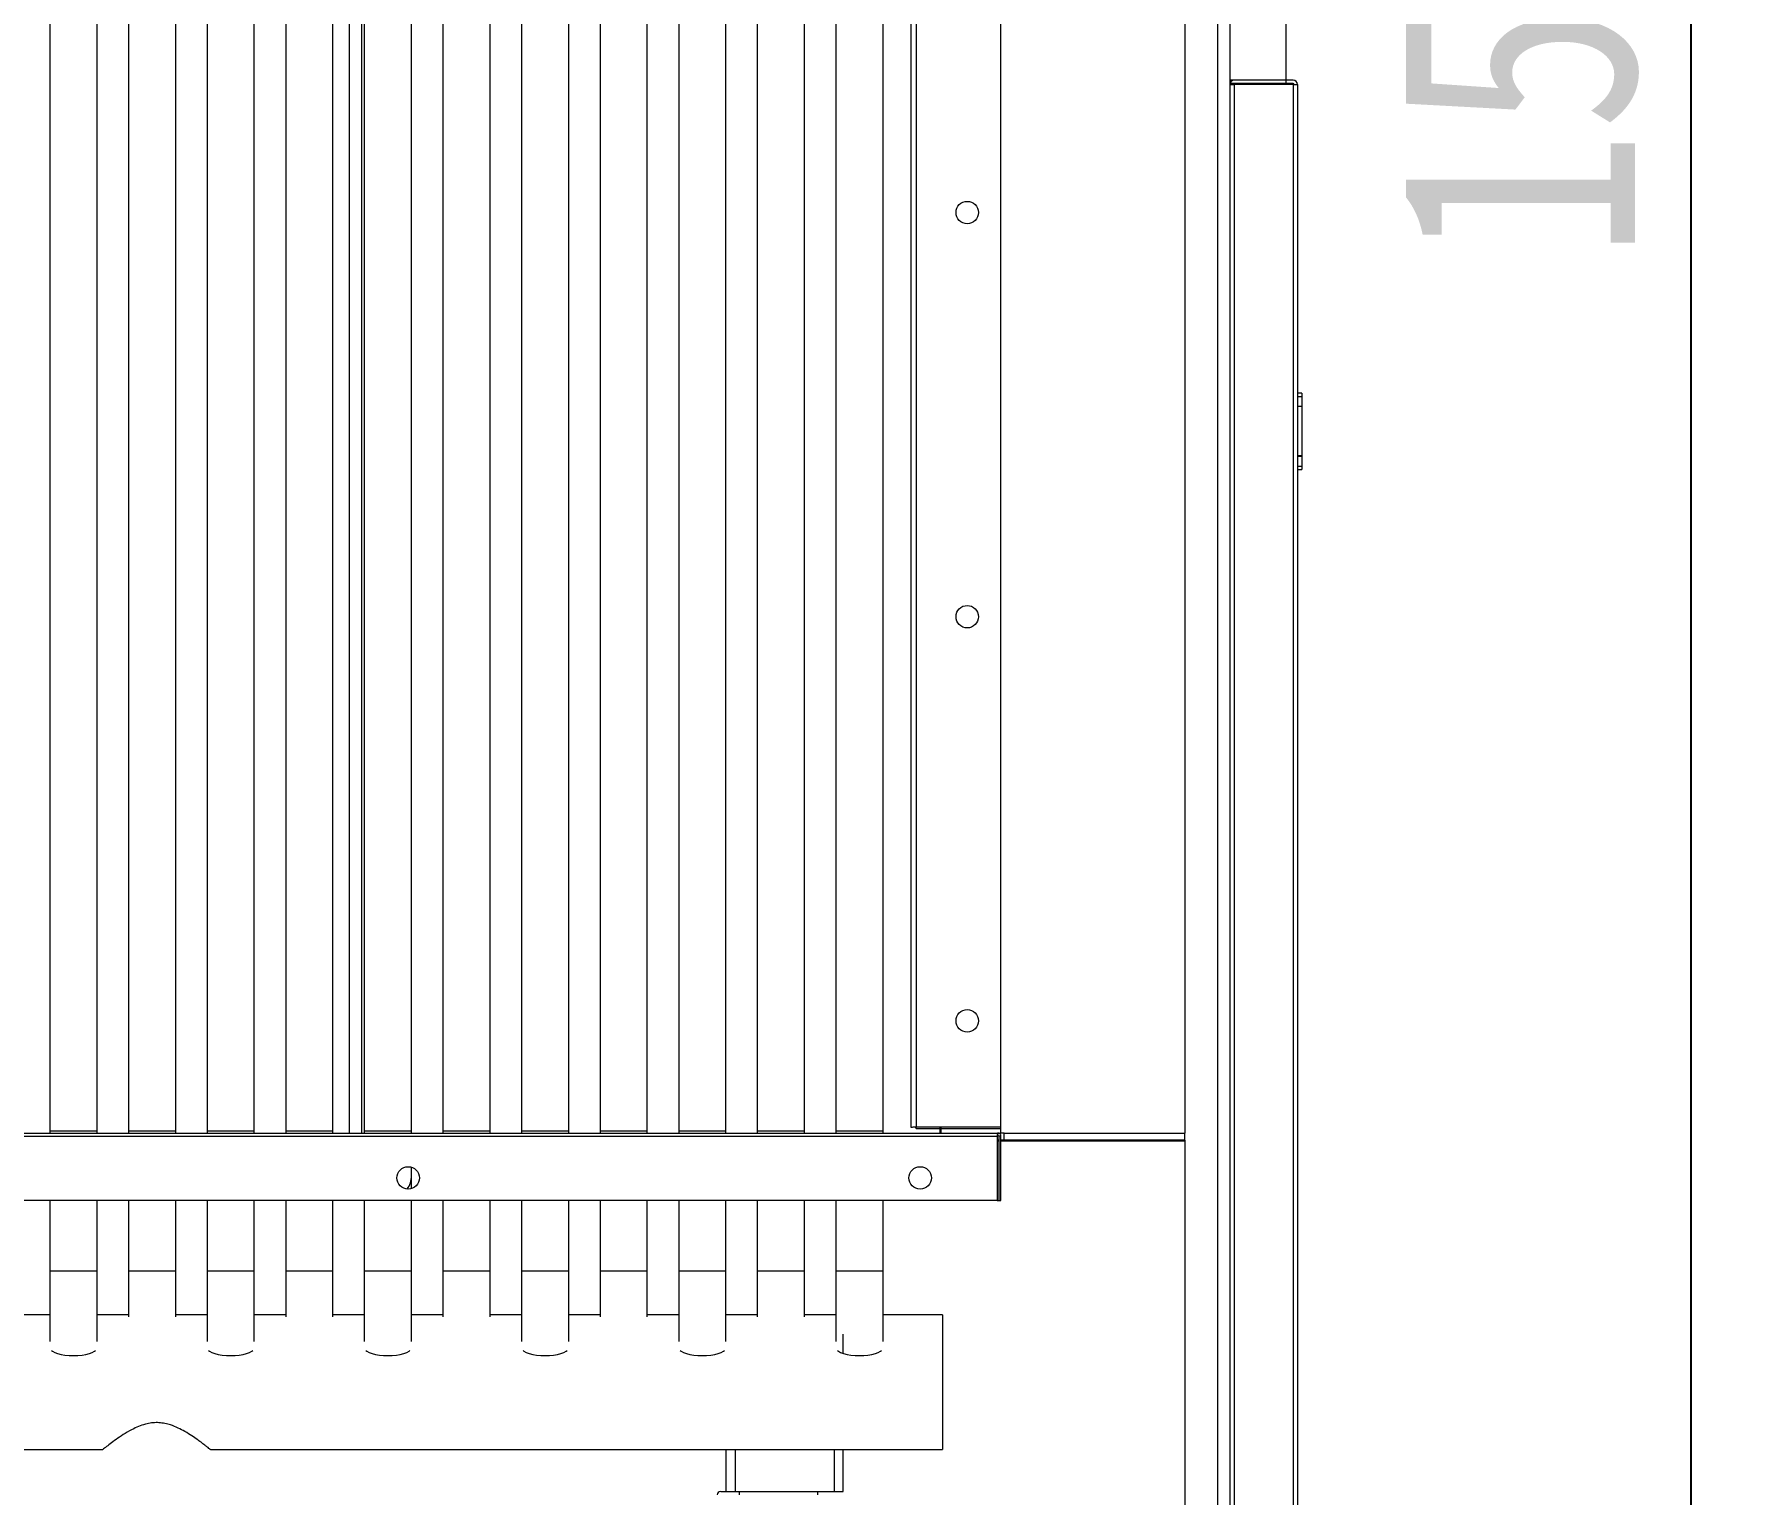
# Model space of a CAD drawing. Extents: x -2187 to 96136, y -11110 to 52208.
# Drawn here: x 51738 to 52499, y 18894 to 19545 of the extents above; entities that cross this region are included whole.
import ezdxf

# ---------------------------------------------------------------- set-up
doc = ezdxf.new("R2010")
doc.units = 0
doc.header["$LTSCALE"] = 1000
doc.header["$MEASUREMENT"] = 0
doc.linetypes.add('ACAD_ISO02W100', pattern=[15, 12, -3])
doc.layers.add('洗衣房设备', color=4, linetype='Continuous')
doc.styles.add('-宋体', font='', dxfattribs={"width": 0.8})
doc.styles.get('-宋体').set_extended_font_data('SimSun')
doc.dimstyles.new('50', dxfattribs={"dimscale": 30, "dimtxt": 3.5, "dimasz": 1.5, "dimexe": 0.8, "dimexo": 2, "dimgap": 0.8, "dimtad": 1, "dimdec": 0, "dimrnd": 5, "dimzin": 0, "dimdsep": 46, "dimtxsty": '-宋体', "dimblk": 'OBLIQUE', "dimcen": 0.6, "dimdle": 0.8, "dimclrd": 6, "dimclre": 6, "dimclrt": 6, "dimadec": 0, "dimazin": 0, "dimtfac": 1, "dimtdec": 0, "dimtofl": 0, "dimtmove": 2, "dimatfit": 3, "dimldrblk": 'OBLIQUE', "dimfxl": 0, "dimtolj": 1, "dimtzin": 0, "dimarcsym": 0})

# ---------------------------------------------------------------- blocks, each defined once
blk = doc.blocks.new('_OBLIQUE')
at = {"color": 0, "linetype": 'ByBlock'}
blk.add_line((-0.5, -0.5), (0.5, 0.5), dxfattribs=at)
blk = doc.blocks.new('*D119')
at = {"layer": 'Defpoints', "color": 0, "linetype": 'ACAD_ISO02W100', "ltscale": 750}
for p in [(52242.1, 20341.5), (52065.36, 18776.32), (52475.34, 18776.32)]:
    blk.add_point(p, dxfattribs=at)
at = {"layer": '洗衣房设备', "color": 6, "linetype": 'ACAD_ISO02W100', "lineweight": -2, "ltscale": 750}
for p, q in [((52475.34, 20365.5), (52475.34, 18752.32)), ((52302.1, 20341.5), (52499.34, 20341.5)), ((52125.36, 18776.32), (52499.34, 18776.32))]:
    blk.add_line(p, q, dxfattribs=at)
at = {"layer": '洗衣房设备', "color": 6, "linetype": 'ACAD_ISO02W100', "lineweight": -2, "ltscale": 750, "xscale": 45, "yscale": 45, "zscale": 45}
for p, rotation in [((52475.34, 20341.5), 90), ((52475.34, 18776.32), 270)]:
    blk.add_blockref('_OBLIQUE', p, dxfattribs=dict(at, rotation=rotation))
at = {"layer": '洗衣房设备', "color": 6, "linetype": 'ACAD_ISO02W100', "ltscale": 750, "insert": (52398.84, 19558.91), "char_height": 105, "attachment_point": 5, "rotation": 90, "style": '-宋体'}
blk.add_mtext('\\A1;1565', dxfattribs=at)

msp = doc.modelspace()

# ---------------------------------------------------------------- linework, layer by layer
at = {"color": 7, "linetype": 'Continuous', "lineweight": 15}
for p, q in [((52264.697, 18734.501), (52264.697, 20374.501)), ((52264.697, 18734.501), (52264.697, 20374.501)), ((52270.097, 18734.501), (52270.097, 20374.501)), ((52270.097, 18734.501), (52270.097, 20374.501)), ((51744.597, 20055.501), (51744.597, 19056.501)), ((51765.597, 19056.501), (51765.597, 20055.501)), ((51765.597, 19056.501), (51765.597, 20055.501)), ((51779.597, 20055.501), (51779.597, 19056.501)), ((51779.597, 20055.501), (51779.597, 19056.501)), ((51800.597, 19056.501), (51800.597, 20055.501)), ((51800.597, 19056.501), (51800.597, 20055.501)), ((51814.597, 20055.501), (51814.597, 19056.501)), ((51814.597, 20055.501), (51814.597, 19056.501)), ((51835.597, 19056.501), (51835.597, 20055.501)), ((51835.597, 19056.501), (51835.597, 20055.501)), ((51849.597, 20055.501), (51849.597, 19056.501)), ((51849.597, 20055.501), (51849.597, 19056.501)), ((51870.597, 19056.501), (51870.597, 20055.501)), ((51870.597, 19056.501), (51870.597, 20055.501)), ((51877.894, 20055.501), (51877.894, 19055.501)), ((51877.894, 20055.501), (51877.894, 19055.501)), ((51883.424, 19055.501), (51883.424, 20055.501)), ((51883.424, 19055.501), (51883.424, 20055.501)), ((51884.597, 20055.501), (51884.597, 19056.501)), ((51884.597, 20055.501), (51884.597, 19056.501)), ((51905.597, 19056.501), (51905.597, 20055.501)), ((51905.597, 19056.501), (51905.597, 20055.501)), ((51919.597, 20055.501), (51919.597, 19056.501)), ((51919.597, 20055.501), (51919.597, 19056.501)), ((51940.597, 19056.501), (51940.597, 20055.501)), ((51940.597, 19056.501), (51940.597, 20055.501)), ((51954.597, 20055.501), (51954.597, 19056.501)), ((51954.597, 20055.501), (51954.597, 19056.501)), ((51975.597, 19056.501), (51975.597, 20055.501)), ((51975.597, 19056.501), (51975.597, 20055.501)), ((51989.597, 20055.501), (51989.597, 19056.501)), ((51989.597, 20055.501), (51989.597, 19056.501)), ((52010.597, 19056.501), (52010.597, 20055.501)), ((52010.597, 19056.501), (52010.597, 20055.501)), ((52024.597, 20055.501), (52024.597, 19056.501)), ((52024.597, 20055.501), (52024.597, 19056.501)), ((52045.597, 19056.501), (52045.597, 20055.501)), ((52045.597, 19056.501), (52045.597, 20055.501)), ((52059.597, 20055.501), (52059.597, 19056.501)), ((52059.597, 20055.501), (52059.597, 19056.501)), ((52080.597, 19056.501), (52080.597, 20055.501)), ((52080.597, 19056.501), (52080.597, 20055.501)), ((52094.597, 20055.501), (52094.597, 19056.501)), ((52094.597, 20055.501), (52094.597, 19056.501)), ((52115.597, 19056.501), (52115.597, 20055.501)), ((52115.597, 19056.501), (52115.597, 20055.501)), ((52128.097, 19057.901), (52128.097, 20053.101)), ((52128.097, 19057.901), (52128.097, 20053.101)), ((52130.497, 19058.208), (52130.497, 20052.794)), ((52130.497, 19058.208), (52130.497, 20052.794)), ((52168.097, 19058.208), (52168.097, 20052.794)), ((52168.097, 19058.208), (52168.097, 20052.794)), ((52250.097, 19055.501), (52250.097, 20055.501)), ((52250.097, 19055.501), (52250.097, 20055.501)), ((52295.097, 19522.601), (52295.097, 19586.401)), ((52298.197, 19524.501), (52270.097, 19524.501)), ((52298.197, 19524.501), (52270.097, 19524.501)), ((52298.197, 19523.001), (52270.097, 19523.001)), ((52298.197, 19523.001), (52270.097, 19523.001)), ((52270.097, 19522.601), (52271.997, 19522.601)), ((52270.097, 19522.601), (52271.997, 19522.601)), ((52271.997, 19522.601), (52271.997, 18716.401)), ((52298.197, 19522.601), (52271.997, 19522.601)), ((52298.197, 19522.601), (52271.997, 19522.601)), ((52271.997, 19522.601), (52271.997, 18716.401)), ((52298.197, 19522.601), (52298.197, 18716.401)), ((52298.197, 19522.601), (52300.097, 19522.601)), ((52298.197, 19522.601), (52298.197, 18716.401)), ((52298.197, 19522.601), (52300.097, 19522.601)), ((52300.097, 19522.601), (52300.097, 18716.401)), ((52302.097, 19385.05), (52300.097, 19385.05)), ((52300.097, 19383.55), (52302.097, 19383.55)), ((52300.097, 19379.259), (52302.097, 19379.259)), ((52302.097, 19385.05), (52302.097, 19383.55)), ((52302.097, 19383.55), (52302.097, 19352.55)), ((52300.097, 19357.259), (52302.097, 19357.259)), ((52300.097, 19357.001), (52302.097, 19357.001)), ((52300.097, 19352.55), (52302.097, 19352.55)), ((52300.097, 19351.05), (52302.097, 19351.05)), ((52302.097, 19352.55), (52302.097, 19351.05)), ((51413.497, 19055.501), (52166.697, 19055.501)), ((51413.497, 19055.501), (52166.697, 19055.501)), ((51413.804, 19054.101), (52166.39, 19054.101)), ((51413.804, 19054.101), (52166.39, 19054.101)), ((51744.597, 19056.501), (51744.597, 19055.501)), ((51765.597, 19055.501), (51765.597, 19056.501)), ((51765.597, 19055.501), (51765.597, 19056.501)), ((51779.597, 19056.501), (51779.597, 19055.501)), ((51779.597, 19056.501), (51779.597, 19055.501)), ((51800.597, 19055.501), (51800.597, 19056.501)), ((51800.597, 19055.501), (51800.597, 19056.501)), ((51814.597, 19056.501), (51814.597, 19055.501)), ((51814.597, 19056.501), (51814.597, 19055.501)), ((51835.597, 19055.501), (51835.597, 19056.501)), ((51835.597, 19055.501), (51835.597, 19056.501)), ((51849.597, 19056.501), (51849.597, 19055.501)), ((51849.597, 19056.501), (51849.597, 19055.501)), ((51870.597, 19055.501), (51870.597, 19056.501)), ((51870.597, 19055.501), (51870.597, 19056.501)), ((51884.597, 19056.501), (51884.597, 19055.501)), ((51884.597, 19056.501), (51884.597, 19055.501)), ((51905.597, 19055.501), (51905.597, 19056.501)), ((51905.597, 19055.501), (51905.597, 19056.501)), ((51919.597, 19056.501), (51919.597, 19055.501)), ((51919.597, 19056.501), (51919.597, 19055.501)), ((51940.597, 19055.501), (51940.597, 19056.501)), ((51940.597, 19055.501), (51940.597, 19056.501)), ((51954.597, 19056.501), (51954.597, 19055.501)), ((51954.597, 19056.501), (51954.597, 19055.501)), ((51975.597, 19055.501), (51975.597, 19056.501)), ((51975.597, 19055.501), (51975.597, 19056.501)), ((51989.597, 19056.501), (51989.597, 19055.501)), ((51989.597, 19056.501), (51989.597, 19055.501)), ((52010.597, 19055.501), (52010.597, 19056.501)), ((52010.597, 19055.501), (52010.597, 19056.501)), ((52024.597, 19056.501), (52024.597, 19055.501)), ((52024.597, 19056.501), (52024.597, 19055.501)), ((52045.597, 19055.501), (52045.597, 19056.501)), ((52045.597, 19055.501), (52045.597, 19056.501)), ((52059.597, 19056.501), (52059.597, 19055.501)), ((52059.597, 19056.501), (52059.597, 19055.501)), ((52080.597, 19055.501), (52080.597, 19056.501)), ((52080.597, 19055.501), (52080.597, 19056.501)), ((52094.597, 19056.501), (52094.597, 19055.501)), ((52094.597, 19056.501), (52094.597, 19055.501)), ((52115.597, 19055.501), (52115.597, 19056.501)), ((52115.597, 19055.501), (52115.597, 19056.501)), ((52130.097, 19057.901), (52130.097, 19058.175)), ((52130.097, 19057.901), (52130.097, 19058.175)), ((52130.497, 19058.208), (52168.097, 19058.208)), ((52130.497, 19058.208), (52168.097, 19058.208)), ((52130.497, 19057.501), (52168.097, 19057.501)), ((52130.497, 19057.501), (52168.097, 19057.501)), ((52141.097, 19055.501), (52141.097, 19058.208)), ((52141.097, 19055.501), (52141.097, 19058.208)), ((52141.497, 19055.501), (52141.497, 19058.208)), ((52141.497, 19055.501), (52141.497, 19058.208)), ((52166.39, 19054.101), (52166.39, 19025.501)), ((52166.39, 19054.101), (52166.39, 19025.501)), ((52166.39, 19052.501), (52167.097, 19052.501)), ((52166.39, 19052.501), (52167.097, 19052.501)), ((52166.39, 19052.101), (52167.097, 19052.101)), ((52166.39, 19052.101), (52167.097, 19052.101)), ((52166.447, 19054.501), (52166.697, 19054.501)), ((52166.447, 19054.501), (52166.697, 19054.501)), ((52166.697, 19055.501), (52168.097, 19055.501)), ((52166.697, 19055.501), (52168.097, 19055.501)), ((52167.097, 19054.101), (52167.097, 19025.501)), ((52168.097, 19054.101), (52167.097, 19054.101)), ((52167.097, 19054.101), (52167.097, 19025.501)), ((52168.097, 19054.101), (52167.097, 19054.101)), ((52168.097, 19057.501), (52168.097, 19058.208)), ((52168.097, 19057.501), (52168.097, 19058.208)), ((52168.097, 19055.501), (52168.097, 19057.501)), ((52168.097, 19055.501), (52168.097, 19057.501)), ((52169.597, 19055.501), (52168.097, 19055.501)), ((52169.597, 19055.501), (52168.097, 19055.501)), ((52168.097, 19025.501), (52168.097, 19054.101)), ((52168.097, 19025.501), (52168.097, 19054.101)), ((52168.097, 19052.501), (52169.597, 19052.501)), ((52168.097, 19052.501), (52169.597, 19052.501)), ((52169.597, 19055.501), (52249.93, 19055.501)), ((52169.597, 19052.501), (52169.597, 19055.501)), ((52169.597, 19055.501), (52249.93, 19055.501)), ((52169.597, 19052.501), (52169.597, 19055.501)), ((52169.597, 19052.501), (52249.93, 19052.501)), ((52169.597, 19052.501), (52249.93, 19052.501)), ((52249.93, 19055.501), (52250.097, 19055.501)), ((52249.93, 19052.501), (52249.93, 19055.501)), ((52249.93, 19055.501), (52250.097, 19055.501)), ((52249.93, 19052.501), (52249.93, 19055.501)), ((52250.097, 18788.501), (52250.097, 19052.101)), ((52250.097, 18788.501), (52250.097, 19052.101)), ((51905.597, 19036.501), (51905.597, 19040.271)), ((51905.597, 19036.501), (51905.597, 19040.271)), ((51905.597, 19030.732), (51905.597, 19036.501)), ((51905.597, 19030.732), (51905.597, 19036.501)), ((52166.39, 19025.501), (51413.804, 19025.501)), ((52166.39, 19025.501), (51413.804, 19025.501)), ((51744.597, 19025.501), (51744.597, 18994.134)), ((51765.597, 18994.134), (51765.597, 19025.501)), ((51765.597, 18994.134), (51765.597, 19025.501)), ((51779.597, 19025.501), (51779.597, 18994.134)), ((51779.597, 19025.501), (51779.597, 18994.134)), ((51800.597, 18994.134), (51800.597, 19025.501)), ((51800.597, 18994.134), (51800.597, 19025.501)), ((51814.597, 19025.501), (51814.597, 18994.134)), ((51814.597, 19025.501), (51814.597, 18994.134)), ((51835.597, 18994.134), (51835.597, 19025.501)), ((51835.597, 18994.134), (51835.597, 19025.501)), ((51849.597, 19025.501), (51849.597, 18994.134)), ((51849.597, 19025.501), (51849.597, 18994.134)), ((51870.597, 18994.134), (51870.597, 19025.501)), ((51870.597, 18994.134), (51870.597, 19025.501)), ((51884.597, 19025.501), (51884.597, 18994.134)), ((51884.597, 19025.501), (51884.597, 18994.134)), ((51905.597, 18994.134), (51905.597, 19025.501)), ((51905.597, 18994.134), (51905.597, 19025.501)), ((51919.597, 19025.501), (51919.597, 18994.134)), ((51919.597, 19025.501), (51919.597, 18994.134)), ((51940.597, 18994.134), (51940.597, 19025.501)), ((51940.597, 18994.134), (51940.597, 19025.501)), ((51954.597, 19025.501), (51954.597, 18994.134)), ((51954.597, 19025.501), (51954.597, 18994.134)), ((51975.597, 18994.134), (51975.597, 19025.501)), ((51975.597, 18994.134), (51975.597, 19025.501)), ((51989.597, 19025.501), (51989.597, 18994.134)), ((51989.597, 19025.501), (51989.597, 18994.134)), ((52010.597, 18994.134), (52010.597, 19025.501)), ((52010.597, 18994.134), (52010.597, 19025.501)), ((52024.597, 19025.501), (52024.597, 18994.134)), ((52024.597, 19025.501), (52024.597, 18994.134)), ((52045.597, 18994.134), (52045.597, 19025.501)), ((52045.597, 18994.134), (52045.597, 19025.501)), ((52059.597, 19025.501), (52059.597, 18994.134)), ((52059.597, 19025.501), (52059.597, 18994.134)), ((52080.597, 18994.134), (52080.597, 19025.501)), ((52080.597, 18994.134), (52080.597, 19025.501)), ((52094.597, 19025.501), (52094.597, 18994.134)), ((52094.597, 19025.501), (52094.597, 18994.134)), ((52115.597, 18994.134), (52115.597, 19025.501)), ((52115.597, 18994.134), (52115.597, 19025.501)), ((52166.39, 19025.501), (52167.097, 19025.501)), ((52166.39, 19025.501), (52167.097, 19025.501)), ((52167.097, 19025.501), (52168.097, 19025.501)), ((52167.097, 19025.501), (52168.097, 19025.501)), ((51744.597, 18994.134), (51744.597, 18962.625)), ((51765.597, 18962.625), (51765.597, 18994.134)), ((51765.597, 18962.625), (51765.597, 18994.134)), ((51779.597, 18994.134), (51779.597, 18973.699)), ((51779.597, 18994.134), (51779.597, 18973.699)), ((51800.597, 18973.699), (51800.597, 18994.134)), ((51800.597, 18973.699), (51800.597, 18994.134)), ((51814.597, 18994.134), (51814.597, 18962.625)), ((51814.597, 18994.134), (51814.597, 18962.625)), ((51835.597, 18962.625), (51835.597, 18994.134)), ((51835.597, 18962.625), (51835.597, 18994.134)), ((51849.597, 18994.134), (51849.597, 18973.699)), ((51849.597, 18994.134), (51849.597, 18973.699)), ((51870.597, 18973.699), (51870.597, 18994.134)), ((51870.597, 18973.699), (51870.597, 18994.134)), ((51884.597, 18994.134), (51884.597, 18962.625)), ((51884.597, 18994.134), (51884.597, 18962.625)), ((51905.597, 18962.625), (51905.597, 18994.134)), ((51905.597, 18962.625), (51905.597, 18994.134)), ((51919.597, 18994.134), (51919.597, 18973.699)), ((51919.597, 18994.134), (51919.597, 18973.699)), ((51940.597, 18973.699), (51940.597, 18994.134)), ((51940.597, 18973.699), (51940.597, 18994.134)), ((51954.597, 18994.134), (51954.597, 18962.625)), ((51954.597, 18994.134), (51954.597, 18962.625)), ((51975.597, 18962.625), (51975.597, 18994.134)), ((51975.597, 18962.625), (51975.597, 18994.134)), ((51989.597, 18994.134), (51989.597, 18973.699)), ((51989.597, 18994.134), (51989.597, 18973.699)), ((52010.597, 18973.699), (52010.597, 18994.134)), ((52010.597, 18973.699), (52010.597, 18994.134)), ((52024.597, 18994.134), (52024.597, 18962.625)), ((52024.597, 18994.134), (52024.597, 18962.625)), ((52045.597, 18962.625), (52045.597, 18994.134)), ((52045.597, 18962.625), (52045.597, 18994.134)), ((52059.597, 18994.134), (52059.597, 18973.699)), ((52059.597, 18994.134), (52059.597, 18973.699)), ((52080.597, 18973.699), (52080.597, 18994.134)), ((52080.597, 18973.699), (52080.597, 18994.134)), ((52094.597, 18994.134), (52094.597, 18962.625)), ((52094.597, 18994.134), (52094.597, 18962.625)), ((52115.597, 18962.625), (52115.597, 18994.134)), ((52115.597, 18962.625), (52115.597, 18994.134)), ((51744.597, 18974.501), (51730.597, 18974.501)), ((51779.597, 18974.501), (51765.597, 18974.501)), ((51779.597, 18974.501), (51765.597, 18974.501)), ((51814.597, 18974.501), (51800.597, 18974.501)), ((51814.597, 18974.501), (51800.597, 18974.501)), ((51849.597, 18974.501), (51835.597, 18974.501)), ((51849.597, 18974.501), (51835.597, 18974.501)), ((51884.597, 18974.501), (51870.597, 18974.501)), ((51884.597, 18974.501), (51870.597, 18974.501)), ((51919.597, 18974.501), (51905.597, 18974.501)), ((51919.597, 18974.501), (51905.597, 18974.501)), ((51954.597, 18974.501), (51940.597, 18974.501)), ((51954.597, 18974.501), (51940.597, 18974.501)), ((51989.597, 18974.501), (51975.597, 18974.501)), ((51989.597, 18974.501), (51975.597, 18974.501)), ((52024.597, 18974.501), (52010.597, 18974.501)), ((52024.597, 18974.501), (52010.597, 18974.501)), ((52059.597, 18974.501), (52045.597, 18974.501)), ((52059.597, 18974.501), (52045.597, 18974.501)), ((52094.597, 18974.501), (52080.597, 18974.501)), ((52094.597, 18974.501), (52080.597, 18974.501)), ((52142.097, 18974.501), (52115.597, 18974.501)), ((52142.097, 18974.501), (52115.597, 18974.501)), ((52142.097, 18974.501), (52142.097, 18944.501)), ((52142.097, 18974.501), (52142.097, 18944.501)), ((52142.097, 18971.001), (52142.097, 18944.501)), ((52142.097, 18971.001), (52142.097, 18944.501)), ((52097.807, 18957.359), (52097.807, 18965.867)), ((52142.097, 18944.501), (52142.097, 18914.501)), ((52142.097, 18944.501), (52142.097, 18914.501)), ((51442.097, 18914.501), (51768.097, 18914.501)), ((51442.097, 18914.501), (51768.097, 18914.501)), ((51816.097, 18914.501), (52142.097, 18914.501)), ((51816.097, 18914.501), (52142.097, 18914.501)), ((52045.807, 18895.867), (52045.807, 18914.501)), ((52049.807, 18914.501), (52049.807, 18895.867)), ((52093.807, 18914.501), (52093.807, 18895.867)), ((52097.807, 18895.867), (52097.807, 18914.501)), ((52049.807, 18895.867), (52097.807, 18895.867)), ((52051.52, 18895.867), (52086.506, 18895.867)), ((52095.239, 18895.867), (52096.075, 18895.867))]:
    msp.add_line(p, q, dxfattribs=at)
at = {"color": 8, "linetype": 'Continuous', "lineweight": 15}
for p, q in [((51744.597, 19056.501), (51755.097, 19056.501)), ((51755.097, 19056.501), (51765.597, 19056.501)), ((51755.097, 19056.501), (51765.597, 19056.501)), ((51779.597, 19056.501), (51790.097, 19056.501)), ((51779.597, 19056.501), (51790.097, 19056.501)), ((51790.097, 19056.501), (51800.597, 19056.501)), ((51790.097, 19056.501), (51800.597, 19056.501)), ((51814.597, 19056.501), (51825.097, 19056.501)), ((51814.597, 19056.501), (51825.097, 19056.501)), ((51825.097, 19056.501), (51835.597, 19056.501)), ((51825.097, 19056.501), (51835.597, 19056.501)), ((51849.597, 19056.501), (51860.097, 19056.501)), ((51849.597, 19056.501), (51860.097, 19056.501)), ((51860.097, 19056.501), (51870.597, 19056.501)), ((51860.097, 19056.501), (51870.597, 19056.501)), ((51884.597, 19056.501), (51895.097, 19056.501)), ((51884.597, 19056.501), (51895.097, 19056.501)), ((51895.097, 19056.501), (51905.597, 19056.501)), ((51895.097, 19056.501), (51905.597, 19056.501)), ((51919.597, 19056.501), (51930.097, 19056.501)), ((51919.597, 19056.501), (51930.097, 19056.501)), ((51930.097, 19056.501), (51940.597, 19056.501)), ((51930.097, 19056.501), (51940.597, 19056.501)), ((51954.597, 19056.501), (51965.097, 19056.501)), ((51954.597, 19056.501), (51965.097, 19056.501)), ((51965.097, 19056.501), (51975.597, 19056.501)), ((51965.097, 19056.501), (51975.597, 19056.501)), ((51989.597, 19056.501), (52000.097, 19056.501)), ((51989.597, 19056.501), (52000.097, 19056.501)), ((52000.097, 19056.501), (52010.597, 19056.501)), ((52000.097, 19056.501), (52010.597, 19056.501)), ((52024.597, 19056.501), (52035.097, 19056.501)), ((52024.597, 19056.501), (52035.097, 19056.501)), ((52035.097, 19056.501), (52045.597, 19056.501)), ((52035.097, 19056.501), (52045.597, 19056.501)), ((52059.597, 19056.501), (52070.097, 19056.501)), ((52059.597, 19056.501), (52070.097, 19056.501)), ((52070.097, 19056.501), (52080.597, 19056.501)), ((52070.097, 19056.501), (52080.597, 19056.501)), ((52094.597, 19056.501), (52105.097, 19056.501)), ((52094.597, 19056.501), (52105.097, 19056.501)), ((52105.097, 19056.501), (52115.597, 19056.501)), ((52105.097, 19056.501), (52115.597, 19056.501)), ((52168.097, 19052.101), (52250.097, 19052.101)), ((52168.097, 19052.101), (52250.097, 19052.101)), ((51744.597, 18994.134), (51755.097, 18994.134)), ((51755.097, 18994.134), (51765.597, 18994.134)), ((51755.097, 18994.134), (51765.597, 18994.134)), ((51779.597, 18994.134), (51790.097, 18994.134)), ((51779.597, 18994.134), (51790.097, 18994.134)), ((51790.097, 18994.134), (51800.597, 18994.134)), ((51790.097, 18994.134), (51800.597, 18994.134)), ((51814.597, 18994.134), (51825.097, 18994.134)), ((51814.597, 18994.134), (51825.097, 18994.134)), ((51825.097, 18994.134), (51835.597, 18994.134)), ((51825.097, 18994.134), (51835.597, 18994.134)), ((51849.597, 18994.134), (51860.097, 18994.134)), ((51849.597, 18994.134), (51860.097, 18994.134)), ((51860.097, 18994.134), (51870.597, 18994.134)), ((51860.097, 18994.134), (51870.597, 18994.134)), ((51884.597, 18994.134), (51895.097, 18994.134)), ((51884.597, 18994.134), (51895.097, 18994.134)), ((51895.097, 18994.134), (51905.597, 18994.134)), ((51895.097, 18994.134), (51905.597, 18994.134)), ((51919.597, 18994.134), (51930.097, 18994.134)), ((51919.597, 18994.134), (51930.097, 18994.134)), ((51930.097, 18994.134), (51940.597, 18994.134)), ((51930.097, 18994.134), (51940.597, 18994.134)), ((51954.597, 18994.134), (51965.097, 18994.134)), ((51954.597, 18994.134), (51965.097, 18994.134)), ((51965.097, 18994.134), (51975.597, 18994.134)), ((51965.097, 18994.134), (51975.597, 18994.134)), ((51989.597, 18994.134), (52000.097, 18994.134)), ((51989.597, 18994.134), (52000.097, 18994.134)), ((52000.097, 18994.134), (52010.597, 18994.134)), ((52000.097, 18994.134), (52010.597, 18994.134)), ((52024.597, 18994.134), (52035.097, 18994.134)), ((52024.597, 18994.134), (52035.097, 18994.134)), ((52035.097, 18994.134), (52045.597, 18994.134)), ((52035.097, 18994.134), (52045.597, 18994.134)), ((52059.597, 18994.134), (52070.097, 18994.134)), ((52059.597, 18994.134), (52070.097, 18994.134)), ((52070.097, 18994.134), (52080.597, 18994.134)), ((52070.097, 18994.134), (52080.597, 18994.134)), ((52094.597, 18994.134), (52105.097, 18994.134)), ((52094.597, 18994.134), (52105.097, 18994.134)), ((52105.097, 18994.134), (52115.597, 18994.134)), ((52105.097, 18994.134), (52115.597, 18994.134))]:
    msp.add_line(p, q, dxfattribs=at)
at = {"color": 8, "linetype": 'Continuous', "lineweight": 15, "flags": 128}
for points in [[(51745.27, 18958.667), (51745.697, 18958.331), (51746.717, 18957.768), (51748.023, 18957.278), (51749.569, 18956.879), (51751.304, 18956.583), (51753.167, 18956.402), (51755.097, 18956.341)], [(51755.097, 18956.341), (51757.026, 18956.402), (51758.89, 18956.583), (51760.624, 18956.879), (51762.17, 18957.278), (51763.476, 18957.768), (51764.496, 18958.331), (51764.924, 18958.667)], [(51755.097, 18956.341), (51757.026, 18956.402), (51758.89, 18956.583), (51760.624, 18956.879), (51762.17, 18957.278), (51763.476, 18957.768), (51764.496, 18958.331), (51764.924, 18958.667)], [(51885.27, 18958.667), (51885.697, 18958.331), (51886.717, 18957.768), (51888.023, 18957.278), (51889.569, 18956.879), (51891.304, 18956.583), (51893.167, 18956.402), (51895.097, 18956.341)], [(51885.27, 18958.667), (51885.697, 18958.331), (51886.717, 18957.768), (51888.023, 18957.278), (51889.569, 18956.879), (51891.304, 18956.583), (51893.167, 18956.402), (51895.097, 18956.341)], [(51895.097, 18956.341), (51897.026, 18956.402), (51898.89, 18956.583), (51900.624, 18956.879), (51902.17, 18957.278), (51903.476, 18957.768), (51904.496, 18958.331), (51904.924, 18958.667)], [(51895.097, 18956.341), (51897.026, 18956.402), (51898.89, 18956.583), (51900.624, 18956.879), (51902.17, 18957.278), (51903.476, 18957.768), (51904.496, 18958.331), (51904.924, 18958.667)], [(51955.27, 18958.667), (51955.697, 18958.331), (51956.717, 18957.768), (51958.023, 18957.278), (51959.569, 18956.879), (51961.304, 18956.583), (51963.167, 18956.402), (51965.097, 18956.341)], [(51955.27, 18958.667), (51955.697, 18958.331), (51956.717, 18957.768), (51958.023, 18957.278), (51959.569, 18956.879), (51961.304, 18956.583), (51963.167, 18956.402), (51965.097, 18956.341)], [(51965.097, 18956.341), (51967.026, 18956.402), (51968.89, 18956.583), (51970.624, 18956.879), (51972.17, 18957.278), (51973.476, 18957.768), (51974.496, 18958.331), (51974.924, 18958.667)], [(51965.097, 18956.341), (51967.026, 18956.402), (51968.89, 18956.583), (51970.624, 18956.879), (51972.17, 18957.278), (51973.476, 18957.768), (51974.496, 18958.331), (51974.924, 18958.667)], [(52025.27, 18958.667), (52025.697, 18958.331), (52026.717, 18957.768), (52028.023, 18957.278), (52029.569, 18956.879), (52031.304, 18956.583), (52033.167, 18956.402), (52035.097, 18956.341)], [(52025.27, 18958.667), (52025.697, 18958.331), (52026.717, 18957.768), (52028.023, 18957.278), (52029.569, 18956.879), (52031.304, 18956.583), (52033.167, 18956.402), (52035.097, 18956.341)], [(52035.097, 18956.341), (52037.026, 18956.402), (52038.89, 18956.583), (52040.624, 18956.879), (52042.17, 18957.278), (52043.476, 18957.768), (52044.496, 18958.331), (52044.924, 18958.667)], [(52035.097, 18956.341), (52037.026, 18956.402), (52038.89, 18956.583), (52040.624, 18956.879), (52042.17, 18957.278), (52043.476, 18957.768), (52044.496, 18958.331), (52044.924, 18958.667)], [(52095.27, 18958.667), (52095.697, 18958.331), (52096.717, 18957.768), (52098.023, 18957.278), (52099.569, 18956.879), (52101.304, 18956.583), (52103.167, 18956.402), (52105.097, 18956.341)], [(52095.27, 18958.667), (52095.697, 18958.331), (52096.717, 18957.768), (52098.023, 18957.278), (52099.569, 18956.879), (52101.304, 18956.583), (52103.167, 18956.402), (52105.097, 18956.341)], [(52105.097, 18956.341), (52107.026, 18956.402), (52108.89, 18956.583), (52110.624, 18956.879), (52112.17, 18957.278), (52113.476, 18957.768), (52114.496, 18958.331), (52114.924, 18958.667)], [(52105.097, 18956.341), (52107.026, 18956.402), (52108.89, 18956.583), (52110.624, 18956.879), (52112.17, 18957.278), (52113.476, 18957.768), (52114.496, 18958.331), (52114.924, 18958.667)]]:
    msp.add_lwpolyline(points, dxfattribs=at)
at = {"color": 7, "linetype": 'Continuous', "lineweight": 15, "flags": 128}
for points in [[(51815.27, 18958.667), (51815.697, 18958.331), (51816.717, 18957.768), (51818.023, 18957.278), (51819.569, 18956.879), (51821.304, 18956.583), (51823.167, 18956.402), (51825.097, 18956.341)], [(51815.27, 18958.667), (51815.697, 18958.331), (51816.717, 18957.768), (51818.023, 18957.278), (51819.569, 18956.879), (51821.304, 18956.583), (51823.167, 18956.402), (51825.097, 18956.341)], [(51825.097, 18956.341), (51827.026, 18956.402), (51828.89, 18956.583), (51830.624, 18956.879), (51832.17, 18957.278), (51833.476, 18957.768), (51834.496, 18958.331), (51834.924, 18958.667)], [(51825.097, 18956.341), (51827.026, 18956.402), (51828.89, 18956.583), (51830.624, 18956.879), (51832.17, 18957.278), (51833.476, 18957.768), (51834.496, 18958.331), (51834.924, 18958.667)]]:
    msp.add_lwpolyline(points, dxfattribs=at)
at = {"color": 7, "linetype": 'Continuous', "lineweight": 15}
for centre in [(52153.097, 19465.501), (52153.097, 19465.501), (52153.097, 19285.501), (52153.097, 19285.501), (52153.097, 19105.501), (52153.097, 19105.501), (51904.097, 19035.501), (51904.097, 19035.501), (52132.097, 19035.501), (52132.097, 19035.501)]:
    msp.add_circle(centre, 5, dxfattribs=at)
for centre, radius, start, end in [((52271.997, 19522.601), 1.9, 90, 180), ((52271.997, 19522.601), 1.9, 90, 180), ((52298.197, 19522.601), 1.9, 0, 90), ((52298.197, 19522.601), 1.9, 0, 90), ((52298.197, 19522.601), 0.4, 0, 90), ((52298.197, 19522.601), 0.4, 0, 90), ((51895.097, 19036.501), 10.5, 325.242704, 0), ((51895.097, 19036.501), 10.5, 325.24307, 0), ((52043.256, 18894.367), 1.5, 90, 180), ((52064.972, 18894.742), 13.5, 175.218495, 181.590544), ((52099.959, 18894.742), 13.5, 175.218495, 181.590544)]:
    msp.add_arc(centre, radius, start, end, dxfattribs=at)
for points in [[(52130.497, 19058.208), (52130.182, 19058.183), (52129.553, 19058.132), (52128.76, 19058.055), (52128.205, 19057.978), (52128.133, 19057.927), (52128.097, 19057.901)], [(52130.497, 19058.208), (52130.182, 19058.183), (52129.553, 19058.132), (52128.76, 19058.055), (52128.205, 19057.978), (52128.133, 19057.927), (52128.097, 19057.901)], [(52130.497, 19058.208), (52130.444, 19058.183), (52130.339, 19058.132), (52130.207, 19058.055), (52130.115, 19057.978), (52130.103, 19057.927), (52130.097, 19057.901)], [(52130.497, 19058.208), (52130.444, 19058.183), (52130.339, 19058.132), (52130.207, 19058.055), (52130.115, 19057.978), (52130.103, 19057.927), (52130.097, 19057.901)], [(52130.097, 19057.901), (52130.103, 19057.849), (52130.115, 19057.744), (52130.207, 19057.612), (52130.339, 19057.519), (52130.444, 19057.507), (52130.497, 19057.501)], [(52130.097, 19057.901), (52130.103, 19057.849), (52130.115, 19057.744), (52130.207, 19057.612), (52130.339, 19057.519), (52130.444, 19057.507), (52130.497, 19057.501)], [(52166.697, 19055.501), (52166.671, 19055.48), (52166.62, 19055.438), (52166.543, 19055.114), (52166.466, 19054.652), (52166.415, 19054.285), (52166.39, 19054.101)], [(52166.697, 19055.501), (52166.671, 19055.48), (52166.62, 19055.438), (52166.543, 19055.114), (52166.466, 19054.652), (52166.415, 19054.285), (52166.39, 19054.101)], [(52166.697, 19054.501), (52166.671, 19054.495), (52166.62, 19054.483), (52166.543, 19054.391), (52166.466, 19054.258), (52166.415, 19054.154), (52166.39, 19054.101)], [(52166.697, 19054.501), (52166.671, 19054.495), (52166.62, 19054.483), (52166.543, 19054.391), (52166.466, 19054.258), (52166.415, 19054.154), (52166.39, 19054.101)], [(52168.097, 19054.101), (52168.076, 19054.285), (52168.034, 19054.652), (52167.71, 19055.114), (52167.247, 19055.438), (52166.88, 19055.48), (52166.697, 19055.501)], [(52168.097, 19054.101), (52168.076, 19054.285), (52168.034, 19054.652), (52167.71, 19055.114), (52167.247, 19055.438), (52166.88, 19055.48), (52166.697, 19055.501)], [(52167.097, 19054.101), (52167.091, 19054.154), (52167.079, 19054.258), (52166.986, 19054.391), (52166.854, 19054.483), (52166.749, 19054.495), (52166.697, 19054.501)], [(52167.097, 19054.101), (52167.091, 19054.154), (52167.079, 19054.258), (52166.986, 19054.391), (52166.854, 19054.483), (52166.749, 19054.495), (52166.697, 19054.501)], [(52250.097, 19052.101), (52250.083, 19052.154), (52250.055, 19052.258), (52250.013, 19052.391), (52249.972, 19052.483), (52249.944, 19052.495), (52249.93, 19052.501)], [(52250.097, 19052.101), (52250.083, 19052.154), (52250.055, 19052.258), (52250.013, 19052.391), (52249.972, 19052.483), (52249.944, 19052.495), (52249.93, 19052.501)]]:
    msp.add_open_spline(points, degree=3, dxfattribs=at)
for points, knots in [([(51816.055, 18914.535), (51816.067, 18914.525), (51816.133, 18914.472), (51815.792, 18914.745), (51815.053, 18915.331), (51813.903, 18916.23), (51812.364, 18917.403), (51810.334, 18918.893), (51807.805, 18920.643), (51804.872, 18922.476), (51801.699, 18924.165), (51798.69, 18925.402), (51795.801, 18926.182), (51793.19, 18926.533), (51790.51, 18926.497), (51787.682, 18926.04), (51784.76, 18925.13), (51781.455, 18923.661), (51778.044, 18921.722), (51774.732, 18919.523), (51771.901, 18917.465), (51769.948, 18915.965), (51768.77, 18915.039), (51768.177, 18914.565), (51768.147, 18914.541), (51768.134, 18914.531)], [0, 0, 0, 0, 0.0101555, 0.0529265, 0.0922542, 0.1325423, 0.1757661, 0.2198631, 0.2720272, 0.3252733, 0.3723513, 0.4204818, 0.4531916, 0.4867346, 0.5194942, 0.553342, 0.5946354, 0.6370781, 0.6973819, 0.7593981, 0.8202146, 0.8833149, 0.924646, 0.9671133, 1, 1, 1, 1]), ([(51816.055, 18914.535), (51816.067, 18914.525), (51816.133, 18914.472), (51815.792, 18914.745), (51815.053, 18915.331), (51813.903, 18916.23), (51812.364, 18917.403), (51810.334, 18918.893), (51807.805, 18920.643), (51804.872, 18922.476), (51801.699, 18924.165), (51798.69, 18925.402), (51795.801, 18926.182), (51793.19, 18926.533), (51790.51, 18926.497), (51787.682, 18926.04), (51784.76, 18925.13), (51781.455, 18923.661), (51778.044, 18921.722), (51774.732, 18919.523), (51771.901, 18917.465), (51769.948, 18915.965), (51768.77, 18915.039), (51768.177, 18914.565), (51768.147, 18914.541), (51768.134, 18914.531)], [0, 0, 0, 0, 0.0101555, 0.0529265, 0.0922542, 0.1325423, 0.1757661, 0.2198631, 0.2720272, 0.3252733, 0.3723513, 0.4204818, 0.4531916, 0.4867346, 0.5194942, 0.553342, 0.5946354, 0.6370781, 0.6973819, 0.7593981, 0.8202146, 0.8833149, 0.924646, 0.9671133, 1, 1, 1, 1]), ([(52043.295, 18895.867), (52043.375, 18895.867), (52043.501, 18895.867), (52044.478, 18895.867), (52045.535, 18895.867), (52046.866, 18895.867), (52048.815, 18895.867), (52050.454, 18895.867), (52051.52, 18895.867)], [0, 0, 0, 0, 0.2266631, 0.3577353, 0.4915891, 0.6254428, 0.7565151, 1, 1, 1, 1]), ([(52086.506, 18895.867), (52087.578, 18895.867), (52089.227, 18895.867), (52091.235, 18895.867), (52092.627, 18895.867), (52093.761, 18895.867), (52094.876, 18895.867), (52095.096, 18895.867), (52095.239, 18895.867)], [0, 0, 0, 0, 0.23945684, 0.36836066, 0.5, 0.63163934, 0.76054316, 1, 1, 1, 1])]:
    msp.add_open_spline(points, degree=3, knots=knots, dxfattribs=at)

# ---------------------------------------------------------------- dimensions: what is measured, and where the dimension line sits
at = {"layer": '洗衣房设备', "color": 2, "linetype": 'ACAD_ISO02W100', "ltscale": 750}
dim = msp.add_linear_dim(base=(52475.339, 18776.32), p1=(52242.097, 20341.501), p2=(52065.362, 18776.32), angle=270, dimstyle='50', dxfattribs=at)
dim.commit()
dim.dimension.update_dxf_attribs({"geometry": '*D119', "text_midpoint": (52398.839, 19558.911)})

doc.saveas('drawing.dxf')
